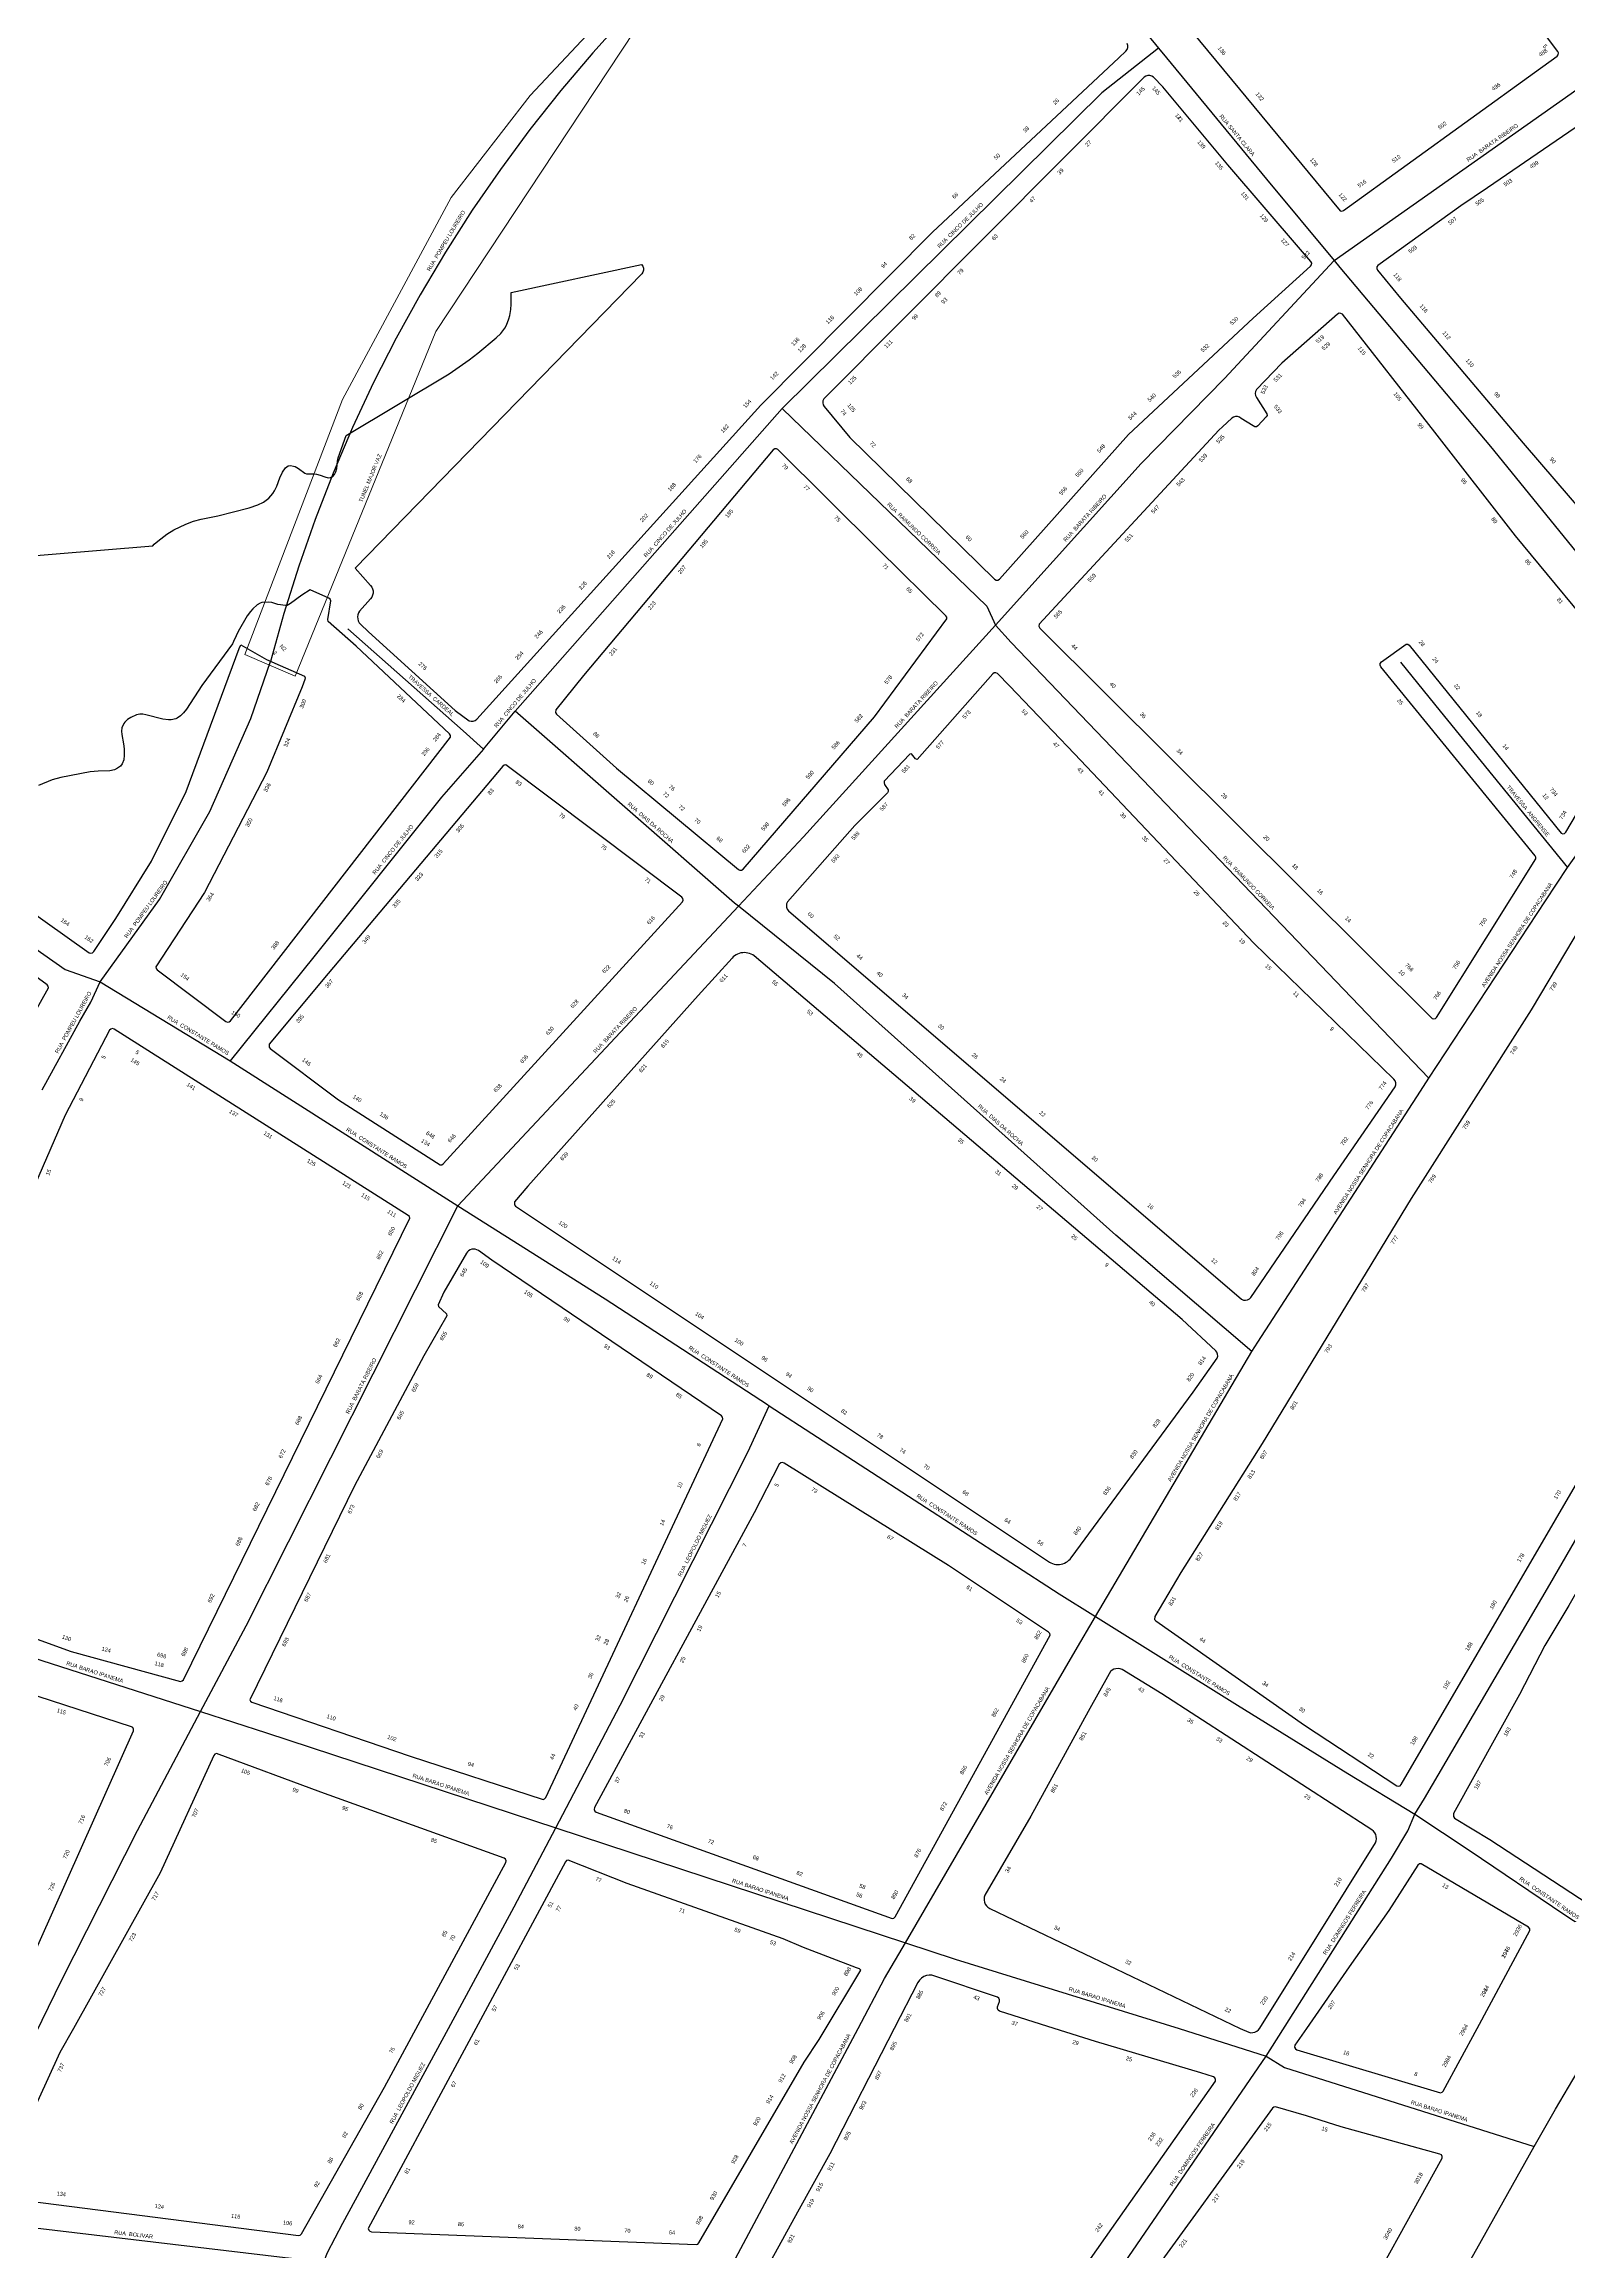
# Model space of a CAD drawing. Header units: millimetres. Extents: x 617751 to 636088, y 68402 to 77988.
# Drawn here: x 628957 to 629417, y 70839 to 71504 of the extents above; entities that cross this region are included whole.
import ezdxf

# ---------------------------------------------------------------- set-up
doc = ezdxf.new("R2010")
doc.units = ezdxf.units.MM
doc.header["$LTSCALE"] = 3
doc.header["$MEASUREMENT"] = 0
for name, color, linetype in [('ALINHAMENTO PREDIAL', 120, 'Continuous'), ('NOME LOGRADOURO', 252, 'Continuous'), ('NUMERAÇÃO', 7, 'Continuous'), ('OBRA DE ARTE', 190, 'Continuous')]:
    doc.layers.add(name, color=color, linetype=linetype)
doc.styles.get("Standard").update_dxf_attribs({"font": 'arial.ttf'})

msp = doc.modelspace()

# ---------------------------------------------------------------- linework, layer by layer
at = {"layer": 'ALINHAMENTO PREDIAL'}
for points in [[(629246.49, 71576.39), (629347.63, 71454.13), (629348.14, 71454.03), (629348.66, 71454.22), (629406.19, 71495.82), (629412.99, 71500.76), (629413.31, 71501.16), (629413.39, 71501.67), (629413.2, 71502.17), (629408.3, 71508.66)], [(629492.35, 71530.21), (629433.38, 71489.4), (629392.04, 71461.09), (629383.99, 71455.6), (629359, 71437.66), (629358.7, 71437.24), (629358.65, 71436.73), (629358.86, 71436.25)], [(629358.86, 71436.25), (629365.85, 71427.82), (629402.77, 71384.16), (629455.1, 71323.25), (629455.53, 71322.95), (629456.05, 71322.91), (629456.57, 71323.18), (629531.79, 71390.73), (629562.53, 71420.6), (629575.78, 71433.03), (629575.83, 71433.55), (629575.62, 71434.02), (629553.96, 71460.53), (629514.79, 71515.21)], [(628930.43, 71348.33), (628989.98, 71353.19), (628990.39, 71353.73), (628991.42, 71354.66), (628994.14, 71356.72), (628996.23, 71358.05), (628999.87, 71359.78), (629002.23, 71360.64), (629004.52, 71361.29), (629009.5, 71362.29), (629018.98, 71364.65), (629021.6, 71365.54), (629023.32, 71366.41), (629024.86, 71367.56), (629026.09, 71368.99), (629026.58, 71369.74), (629027.3, 71371.14), (629028.17, 71373.73), (629028.98, 71375.37), (629029.88, 71376.69), (629030.73, 71377.31), (629031.46, 71377.4), (629032.36, 71377.25), (629032.85, 71377.07), (629033.88, 71376.49), (629035.7, 71375.12), (629036.25, 71374.86), (629038.31, 71374.87), (629039.23, 71374.78), (629040.36, 71374.49), (629041.73, 71373.96), (629042.8, 71373.73), (629043.52, 71373.79), (629044.18, 71374.08), (629044.72, 71374.66), (629045.11, 71375.52), (629045.37, 71376.55), (629045.59, 71378.73), (629045.77, 71379.69), (629048.23, 71386.42), (629079.2, 71405.02), (629085.28, 71409.27), (629087.86, 71411.3), (629093.35, 71415.89), (629094.77, 71417.22), (629096.01, 71418.78), (629096.5, 71419.67), (629097.22, 71421.58), (629097.47, 71422.55), (629097.77, 71424.4), (629097.88, 71425.97), (629097.87, 71429.55), (629137.21, 71437.97), (629137.58, 71437.48), (629137.77, 71436.89), (629137.78, 71436.26), (629137.59, 71435.66), (629137.23, 71435.15), (629050.9, 71346.44), (629055.54, 71341.3), (629055.91, 71340.8), (629056.17, 71340.23), (629056.3, 71339.61), (629056.3, 71338.99), (629056.17, 71338.37), (629055.92, 71337.8), (629055.55, 71337.29), (629052.25, 71333.58), (629051.92, 71333.04), (629051.71, 71332.45), (629051.62, 71331.83), (629051.67, 71331.21), (629051.85, 71330.6), (629052.15, 71330.05), (629052.55, 71329.58), (629054.9, 71327.34), (629081.03, 71303.63), (629085.26, 71300.55), (629085.87, 71300.39), (629086.49, 71300.42), (629087.08, 71300.63), (629087.58, 71301.03), (629173.13, 71395.59), (629224.78, 71447.7), (629280.98, 71500.21), (629283.06, 71502.21), (629283.43, 71502.71), (629283.64, 71503.3), (629283.65, 71503.92), (629283.47, 71504.52)], [(628930.43, 71348.33), (628989.98, 71353.19), (628990.39, 71353.73), (628991.42, 71354.66), (628994.14, 71356.72), (628996.23, 71358.05), (628999.87, 71359.78), (629002.23, 71360.64), (629004.52, 71361.29), (629009.5, 71362.29), (629018.98, 71364.65), (629021.6, 71365.54), (629023.32, 71366.41), (629024.86, 71367.56), (629026.09, 71368.99), (629026.58, 71369.74), (629027.3, 71371.14), (629028.17, 71373.73), (629028.98, 71375.37), (629029.88, 71376.69), (629030.73, 71377.31), (629031.46, 71377.4), (629032.36, 71377.25), (629032.85, 71377.07), (629033.88, 71376.49), (629035.7, 71375.12), (629036.25, 71374.86), (629038.31, 71374.87), (629039.23, 71374.78), (629040.36, 71374.49), (629041.73, 71373.96), (629042.8, 71373.73), (629043.52, 71373.79), (629044.18, 71374.08), (629044.72, 71374.66), (629045.11, 71375.52), (629045.37, 71376.55), (629045.59, 71378.73), (629045.77, 71379.69), (629048.23, 71386.42), (629079.2, 71405.02), (629085.28, 71409.27), (629087.86, 71411.3), (629093.35, 71415.89), (629094.77, 71417.22), (629096.01, 71418.78), (629096.5, 71419.67), (629097.22, 71421.58), (629097.47, 71422.55), (629097.77, 71424.4), (629097.88, 71425.97), (629097.87, 71429.55), (629137.21, 71437.97), (629137.58, 71437.48), (629137.77, 71436.89), (629137.78, 71436.26), (629137.59, 71435.66), (629137.23, 71435.15), (629050.9, 71346.44), (629055.54, 71341.3), (629055.91, 71340.8), (629056.17, 71340.23), (629056.3, 71339.61), (629056.3, 71338.99), (629056.17, 71338.37), (629055.92, 71337.8), (629055.55, 71337.29), (629052.25, 71333.58), (629051.92, 71333.04), (629051.71, 71332.45), (629051.62, 71331.83), (629051.67, 71331.21), (629051.85, 71330.6), (629052.15, 71330.05), (629052.55, 71329.58), (629054.9, 71327.34), (629081.03, 71303.63), (629085.26, 71300.55), (629085.87, 71300.39), (629086.49, 71300.42), (629087.08, 71300.63), (629087.58, 71301.03), (629173.13, 71395.59), (629224.78, 71447.7), (629280.98, 71500.21), (629283.06, 71502.21), (629283.43, 71502.71), (629283.64, 71503.3), (629283.65, 71503.92), (629283.47, 71504.52)], [(628930.43, 71348.33), (628989.98, 71353.19), (628990.39, 71353.73), (628991.42, 71354.66), (628994.14, 71356.72), (628996.23, 71358.05), (628999.87, 71359.78), (629002.23, 71360.64), (629004.52, 71361.29), (629009.5, 71362.29), (629018.98, 71364.65), (629021.6, 71365.54), (629023.32, 71366.41), (629024.86, 71367.56), (629026.09, 71368.99), (629026.58, 71369.74), (629027.3, 71371.14), (629028.17, 71373.73), (629028.98, 71375.37), (629029.88, 71376.69), (629030.73, 71377.31), (629031.46, 71377.4), (629032.36, 71377.25), (629032.85, 71377.07), (629033.88, 71376.49), (629035.7, 71375.12), (629036.25, 71374.86), (629038.31, 71374.87), (629039.23, 71374.78), (629040.36, 71374.49), (629041.73, 71373.96), (629042.8, 71373.73), (629043.52, 71373.79), (629044.18, 71374.08), (629044.72, 71374.66), (629045.11, 71375.52), (629045.37, 71376.55), (629045.59, 71378.73), (629045.77, 71379.69), (629048.23, 71386.42), (629079.2, 71405.02), (629085.28, 71409.27), (629087.86, 71411.3), (629093.35, 71415.89), (629094.77, 71417.22), (629096.01, 71418.78), (629096.5, 71419.67), (629097.22, 71421.58), (629097.47, 71422.55), (629097.77, 71424.4), (629097.88, 71425.97), (629097.87, 71429.55), (629137.21, 71437.97), (629137.58, 71437.48), (629137.77, 71436.89), (629137.78, 71436.26), (629137.59, 71435.66), (629137.23, 71435.15), (629050.9, 71346.44), (629055.54, 71341.3), (629055.91, 71340.8), (629056.17, 71340.23), (629056.3, 71339.61), (629056.3, 71338.99), (629056.17, 71338.37), (629055.92, 71337.8), (629055.55, 71337.29), (629052.25, 71333.58), (629051.92, 71333.04), (629051.71, 71332.45), (629051.62, 71331.83), (629051.67, 71331.21), (629051.85, 71330.6), (629052.15, 71330.05), (629052.55, 71329.58), (629054.9, 71327.34), (629081.03, 71303.63), (629085.26, 71300.55), (629085.87, 71300.39), (629086.49, 71300.42), (629087.08, 71300.63), (629087.58, 71301.03), (629173.13, 71395.59), (629224.78, 71447.7), (629280.98, 71500.21), (629283.06, 71502.21), (629283.43, 71502.71), (629283.64, 71503.3), (629283.65, 71503.92), (629283.47, 71504.52)], [(629192.21, 71395.17), (629199.9, 71385.85), (629243.54, 71343.17), (629244, 71342.92), (629244.51, 71342.92), (629244.98, 71343.21), (629283.83, 71386.73), (629321.46, 71421.84), (629338.75, 71437.46), (629339.03, 71437.89), (629339.06, 71438.41), (629338.83, 71438.86), (629335.68, 71442.44), (629313.76, 71468.03), (629294.17, 71491.43), (629291.44, 71494.35), (629290.94, 71494.72), (629290.34, 71494.91), (629289.72, 71494.91), (629289.12, 71494.72), (629288.61, 71494.35), (629192.06, 71397.52), (629191.81, 71396.94), (629191.75, 71396.32), (629191.89, 71395.71), (629192.21, 71395.17)], [(629429.87, 71320.67), (629400.49, 71356.2), (629376.11, 71387.43), (629348.29, 71422.96), (629347.85, 71423.24), (629347.34, 71423.26), (629346.88, 71423.01), (629330.05, 71408.27), (629322.4, 71400.28), (629322.12, 71399.71), (629322.04, 71399.09), (629322.15, 71398.48), (629322.44, 71397.93), (629325.59, 71393.02), (629325.6, 71392.51), (629325.36, 71392.05), (629322.86, 71389.37), (629322.42, 71389.11), (629321.9, 71389.1), (629321.45, 71389.35), (629317.82, 71391.56), (629317.32, 71391.94), (629316.73, 71392.14), (629316.1, 71392.15), (629315.5, 71391.97), (629315.04, 71391.66), (629312.18, 71389.09), (629311.11, 71388.05), (629256.92, 71329.59), (629256.85, 71328.97)], [(629111.27, 71302.97), (629111.55, 71302.54), (629129.66, 71286.26), (629166.36, 71255.69), (629166.81, 71255.47), (629167.32, 71255.51), (629167.75, 71255.8), (629207.39, 71301.73), (629229.11, 71331.19), (629229.1, 71331.7), (629228.84, 71332.15), (629208.46, 71352.22), (629178.28, 71382.21), (629177.81, 71382.43), (629177.3, 71382.39), (629176.87, 71382.09), (629119.67, 71314.16), (629111.36, 71303.78), (629111.27, 71302.97)], [(629016.43, 71323.38), (629024.2, 71318.93), (629035.64, 71313.91), (629035.85, 71313.43), (629035.79, 71312.92), (629034.96, 71310.79), (629024.34, 71285.01), (629005.51, 71248.76), (628990.9, 71226.4), (628990.97, 71225.88), (628991.29, 71225.48), (629011.99, 71209.96), (629012.46, 71209.77), (629012.97, 71209.83), (629013.38, 71210.15), (629079.61, 71295.6), (629079.59, 71296.11), (629079.32, 71296.55), (629051.2, 71322.98), (629042.76, 71330.45), (629042.68, 71331.03), (629043.53, 71336.64), (629043.37, 71337.13), (629042.93, 71337.5), (629037.37, 71339.94), (629034.85, 71338.37), (629031.41, 71335.88), (629030.93, 71335.5), (629030.44, 71335.29), (629029.9, 71335.21), (629027.62, 71335.52), (629025.81, 71336.1), (629024.67, 71336.22), (629022.82, 71336.15), (629022.24, 71335.98), (629021.35, 71335.45), (629020.04, 71334.27), (629019.37, 71333.47), (629018.41, 71332.08), (629015.7, 71327.42), (629015.02, 71326.12), (629014.3, 71324.4), (629013.92, 71323.71), (629004.67, 71311.19), (629000.11, 71304.06), (628999.2, 71302.89), (628998.27, 71301.97), (628997.31, 71301.35), (628996.84, 71301.14), (628995.52, 71300.8), (628994.67, 71300.78), (628993.01, 71301.05), (628987.85, 71302.34), (628986.9, 71302.47), (628985.99, 71302.47), (628985.03, 71302.27), (628983.36, 71301.55), (628982.32, 71300.88), (628981.5, 71300.12), (628981.18, 71299.72), (628980.61, 71298.39), (628980.52, 71297.41), (628980.59, 71296.36), (628981.08, 71293.58), (628981.27, 71292.03), (628981.36, 71290.13), (628981.23, 71288.8), (628980.76, 71287.57), (628980.17, 71286.85), (628979.33, 71286.23), (628978.36, 71285.76), (628976.96, 71285.42), (628973.5, 71285.34), (628971.04, 71285.11), (628962.24, 71283.47), (628959.59, 71282.75), (628955.51, 71280.98)], [(628936.82, 71254.75), (628970.76, 71230.65), (628971.26, 71230.5), (628971.76, 71230.63), (628972.14, 71230.99), (628978.77, 71240.99), (628989.57, 71258.26), (628999.96, 71279.19), (629015.99, 71322.24), (629016.43, 71323.38)], [(629256.85, 71328.97), (629257.12, 71328.46), (629375.31, 71210.85), (629375.81, 71210.69), (629376.31, 71210.8), (629376.7, 71211.16), (629406.57, 71258.9), (629406.62, 71259.42), (629406.41, 71259.88), (629359.86, 71316.8), (629359.64, 71317.27), (629359.7, 71317.78), (629360.04, 71318.23), (629367.47, 71323.59), (629367.99, 71323.57), (629368.46, 71323.25), (629414.18, 71266.67), (629414.67, 71266.51), (629415.18, 71266.61), (629415.58, 71267), (629431.97, 71294.53)], [(629180.83, 71244.35), (629181.07, 71243.78), (629181.47, 71243.3), (629317.96, 71126.3), (629318.52, 71126.03), (629319.15, 71125.95), (629319.76, 71126.07), (629320.31, 71126.37), (629320.74, 71126.82), (629345.73, 71163.43), (629364.23, 71190.22), (629364.41, 71190.82), (629364.4, 71191.45), (629364.2, 71192.04), (629363.83, 71192.54), (629321.62, 71233.55), (629267.61, 71290.55), (629247.98, 71311.01), (629244.41, 71314.77), (629243.94, 71315), (629243.43, 71314.96), (629243, 71314.68), (629220.17, 71288.89), (629219.71, 71289.09), (629218.55, 71290.57), (629218.02, 71290.45), (629210.29, 71282.33), (629210.22, 71281.82), (629210.41, 71281.34), (629211.52, 71279.74), (629211.52, 71279.23), (629211.26, 71278.78), (629201.44, 71268.96), (629181.13, 71245.95), (629180.86, 71245.39), (629180.83, 71244.35)], [(629024.97, 71202.21), (629025.29, 71201.81), (629045.9, 71186.35), (629076.5, 71166.74), (629077.01, 71166.76), (629077.45, 71167.04), (629149.54, 71245.96), (629149.73, 71246.44), (629149.66, 71246.95), (629149.34, 71247.36), (629096.33, 71287.23), (629095.81, 71287.18), (629095.39, 71286.88), (629042.82, 71224.41), (629025.04, 71203.12), (629024.97, 71202.21)], [(629291.74, 71029.79), (629292.07, 71029.4), (629336.91, 70997.98), (629364.67, 70979.73), (629365.17, 70979.6), (629365.67, 70979.73), (629366.04, 70980.09), (629505.45, 71219.26), (629505.5, 71219.78), (629505.28, 71220.25), (629451.15, 71285.33), (629450.66, 71285.5), (629450.15, 71285.4), (629449.76, 71285.06), (629433.44, 71260.82), (629405.15, 71213.49), (629369.03, 71156.62), (629324.16, 71082.85), (629299.63, 71043.91), (629291.77, 71030.7), (629291.74, 71029.79)], [(628948.36, 71201.89), (628958.55, 71220.07), (628958.47, 71220.58), (628958.15, 71220.98), (628900.04, 71263.25)], [(628948.36, 71201.89), (628958.55, 71220.07), (628958.47, 71220.58), (628958.15, 71220.98), (628900.04, 71263.25)], [(628948.36, 71201.89), (628958.55, 71220.07), (628958.47, 71220.58), (628958.15, 71220.98), (628900.04, 71263.25)], [(629098.92, 71154.69), (629099.25, 71154.3), (629260.06, 71047.06), (629260.52, 71046.82), (629261.01, 71046.63), (629261.51, 71046.49), (629262.03, 71046.41), (629262.55, 71046.38), (629263.07, 71046.4), (629263.59, 71046.48), (629264.1, 71046.61), (629264.59, 71046.8), (629265.06, 71047.03), (629265.5, 71047.31), (629265.91, 71047.64), (629266.28, 71048.01), (629266.61, 71048.41), (629303.39, 71098.28), (629310.61, 71108.5), (629310.76, 71109.11), (629310.73, 71109.74), (629310.5, 71110.32), (629310.14, 71110.76), (629300.01, 71120.18), (629171.09, 71229.71), (629170.66, 71230), (629170.19, 71230.23), (629169.7, 71230.42), (629169.2, 71230.56), (629168.68, 71230.64), (629168.16, 71230.67), (629167.64, 71230.65), (629167.12, 71230.57), (629166.61, 71230.43), (629166.12, 71230.25), (629165.66, 71230.01), (629165.22, 71229.73), (629164.81, 71229.4), (629164.44, 71229.03), (629154.25, 71217.79), (629102.96, 71160.31), (629098.94, 71155.6), (629098.92, 71154.69)], [(629381.74, 70970.41), (629382.12, 70969.96), (629392.68, 70963.5), (629430.45, 70938.84), (629430.97, 70938.89), (629431.43, 70939.24), (629576.87, 71142.55), (629576.95, 71143.06), (629576.73, 71143.58), (629553.99, 71171.03), (629519.33, 71211.56), (629518.83, 71211.71), (629518.33, 71211.58), (629517.93, 71211.19), (629508, 71193.34), (629416.54, 71034.04), (629409.34, 71022.01), (629401.69, 71007.2), (629381.81, 70971.32), (629381.74, 70970.41)], [(628898.77, 71044.85), (628898.99, 71044.38), (628899.42, 71044.08), (628965.33, 71020.18), (628998.31, 71011.12), (628998.81, 71011.28), (628999.15, 71011.67), (629067.39, 71150.66), (629067.28, 71151.16), (629066.92, 71151.54), (628978.29, 71207.63), (628977.8, 71207.78), (628977.29, 71207.66), (628976.92, 71207.31), (628963.54, 71181.76), (628950.02, 71150.47), (628949.48, 71150.51), (628948.29, 71151.3), (628947.83, 71151.02), (628911.63, 71073.7), (628898.77, 71044.85)], [(629019.13, 71005.65), (629019.36, 71005.19), (629019.79, 71004.9), (629067.44, 70988.66), (629107.51, 70975.59), (629107.99, 70975.77), (629108.33, 70976.16), (629161.7, 71090.26), (629161.6, 71090.77), (629161.26, 71091.16), (629092.06, 71138.03), (629088.03, 71140.92), (629087.57, 71141.18), (629087.07, 71141.33), (629086.55, 71141.39), (629086.03, 71141.33), (629085.54, 71141.16), (629085.09, 71140.9), (629084.7, 71140.55), (629084.41, 71140.14), (629077.6, 71128.41), (629075.87, 71124.58), (629076.02, 71124.1), (629078.45, 71121.84), (629078.47, 71121.31), (629071.61, 71109.25), (629050.75, 71070.07), (629019.13, 71005.65)], [(629122.87, 70972.57), (629123.07, 70972.09), (629123.53, 70971.76), (629212.68, 70939.72), (629213.19, 70939.84), (629213.59, 70940.24), (629260.24, 71025.04), (629260.15, 71025.55), (629259.79, 71025.96), (629229.69, 71046.02), (629180.1, 71076.94), (629179.6, 71077.09), (629179.1, 71076.97), (629178.68, 71076.55), (629171.07, 71061.92), (629122.98, 70973.17), (629122.87, 70972.57)], [(628815.03, 70869.09), (628815.46, 70868.76), (628825.31, 70868.15), (628923.13, 70862.72), (628923.62, 70862.89), (628923.96, 70863.29), (628938.91, 70894.88), (628944.16, 70906.64), (628984.13, 70996.25), (628984.15, 70996.77), (628983.92, 70997.23), (628983.48, 70997.51), (628890.77, 71027.57), (628890.29, 71027.39), (628889.96, 71026.99), (628879.89, 71005.12), (628832.55, 70905.63), (628815.03, 70869.09)], [(629240.35, 70945.26), (629240.46, 70944.64), (629240.7, 70944.06), (629241.06, 70943.55), (629241.51, 70943.11), (629242.05, 70942.79), (629284.88, 70922.3), (629317.51, 70906.64), (629320.1, 70905.45), (629320.72, 70905.33), (629321.34, 70905.35), (629321.95, 70905.5), (629322.52, 70905.78), (629323.01, 70906.16), (629323.48, 70906.74), (629358.28, 70962.56), (629358.49, 70963.15), (629358.58, 70963.77), (629358.53, 70964.4), (629358.35, 70965), (629358.05, 70965.55), (629357.65, 70966.03), (629357.15, 70966.41), (629293.87, 71007.39), (629281.93, 71014.72), (629281.34, 71014.93), (629280.72, 71015.01), (629280.1, 71014.97), (629279.49, 71014.79), (629278.94, 71014.49), (629278.46, 71014.09), (629278.01, 71013.47), (629271.7, 71002.04), (629254.45, 70970.59), (629240.63, 70946.79), (629240.42, 70946.2), (629240.35, 70945.26)], [(628942.62, 70856.43), (628942.94, 70856.03), (628943.41, 70855.84), (629033.87, 70844.23), (629034.38, 70844.35), (629034.77, 70844.74), (629059.78, 70888.91), (629096.34, 70956.6), (629096.42, 70957.11), (629096.22, 70957.59), (629095.77, 70957.93), (629040.53, 70977.81), (629009.13, 70989.41), (629008.64, 70989.24), (629008.28, 70988.82), (628992.12, 70953.46), (628966.03, 70906.64), (628961.96, 70899.34), (628942.63, 70857.25), (628942.62, 70856.43)], [(629083.01, 70898.8), (629054.87, 70846.4), (629054.99, 70845.89), (629055.34, 70845.51), (629055.83, 70845.36), (629153.61, 70841.52), (629154.11, 70841.66), (629154.47, 70842.02), (629186.18, 70896.47), (629190.7, 70903.25), (629203.19, 70924.13), (629202.83, 70924.53), (629201.91, 70924.91), (629185.92, 70931.01), (629179.89, 70933.57), (629132.8, 70950.26), (629115.09, 70957.35), (629114.59, 70957.2), (629114.24, 70956.82), (629087.23, 70906.64), (629083.01, 70898.8)], [(629333.92, 70900.94), (629334.17, 70900.49), (629334.61, 70900.21), (629377.82, 70887.24), (629378.32, 70887.39), (629378.68, 70887.77), (629388.91, 70906.64), (629404.82, 70936.16), (629404.73, 70936.67), (629404.34, 70937.1), (629372.03, 70956.25), (629371.52, 70956.17), (629371.07, 70955.8), (629362.3, 70942.13), (629350.33, 70925.16), (629337.47, 70906.64), (629333.97, 70901.56), (629333.92, 70900.94)], [(629264.75, 70826.35), (629310.08, 70890.73), (629310.11, 70891.25), (629309.88, 70891.71), (629309.45, 70892), (629305.63, 70893.28), (629273.93, 70902.7), (629261.47, 70906.64), (629245.01, 70911.84), (629244.59, 70912.13), (629244.37, 70912.6), (629244.41, 70913.12), (629244.99, 70914.73), (629245.02, 70915.25), (629244.8, 70915.71), (629244.36, 70916), (629225.27, 70922.46), (629224.63, 70922.62), (629223.8, 70922.66), (629222.97, 70922.53), (629222.19, 70922.24), (629221.49, 70921.78), (629220.89, 70921.19), (629220.43, 70920.49), (629213.32, 70906.64), (629193.87, 70868.8), (629184.16, 70851.3), (629176.29, 70837.05)], [(629286.94, 70826.41), (629287.24, 70825.99), (629287.71, 70825.78), (629323.83, 70819.48), (629349.19, 70815.43), (629349.66, 70815.66), (629349.94, 70816.09), (629378.39, 70867.54), (629378.39, 70868.06), (629378.14, 70868.51), (629377.69, 70868.77), (629347.92, 70877.01), (629337.52, 70880.26), (629328.16, 70883.01), (629327.65, 70882.93), (629327.24, 70882.61), (629286.98, 70827.22), (629286.94, 70826.41)]]:
    msp.add_lwpolyline(points, dxfattribs=at)
at = {"layer": 'NOME LOGRADOURO'}
for points in [[(629228.84, 71580.37), (629230.05, 71578.88), (629240.98, 71566.45), (629292.93, 71503.1)], [(629132.56, 71512.84), (629122.52, 71501.76), (629112.85, 71490.36), (629103.56, 71478.63), (629094.67, 71466.61), (629086.19, 71454.3), (629078.11, 71441.71), (629070.47, 71428.86), (629063.25, 71415.76), (629056.47, 71402.43), (629050.14, 71388.88), (629044.27, 71375.13), (629038.85, 71361.19), (629033.91, 71347.08), (629029.43, 71332.81), (629025.43, 71318.4)], [(629292.93, 71503.1), (629275.84, 71489.66), (629179.51, 71394.54)], [(629292.93, 71503.1), (629295.3, 71500.21), (629325.47, 71463.63), (629345.81, 71439.13)], [(629345.81, 71439.13), (629427.81, 71496.91)], [(629243.8, 71329.3), (629287.69, 71378.03), (629312.84, 71403.6), (629345.81, 71439.13)], [(629345.81, 71439.13), (629347.51, 71437.02), (629392.93, 71383.16), (629453.45, 71308.63)], [(629099.12, 71303.4), (629179.51, 71394.54)], [(629179.51, 71394.54), (629241.15, 71335.09), (629243.8, 71329.3)], [(629166.35, 71244.66), (629185.95, 71265.59), (629243.8, 71329.3)], [(629243.8, 71329.3), (629248.48, 71324.06), (629374.34, 71192.82)], [(629089.52, 71291.96), (629083.41, 71297.45), (629048.71, 71328.21)], [(628974.08, 71221.91), (628991.95, 71246.7), (629007.14, 71273.21), (629019.47, 71301.17), (629025.43, 71318.4)], [(629365.84, 71318.21), (629377.74, 71303.43), (629416.09, 71256.28)], [(629089.52, 71291.96), (629099.12, 71303.4)], [(629166.35, 71244.66), (629165.22, 71245.57), (629099.12, 71303.4)], [(629416.09, 71256.28), (629453.45, 71308.63)], [(629089.52, 71291.96), (629076.92, 71277.51), (629038.45, 71229.38), (629013.21, 71198.09)], [(628904.15, 71267.34), (628935.03, 71245.53), (628963.55, 71225.62), (628974.08, 71221.91)], [(629374.34, 71192.82), (629409.54, 71246.27), (629416.09, 71256.28)], [(629081.79, 71154.39), (629166.35, 71244.66)], [(629320.98, 71110.52), (629280.04, 71145.6), (629195.31, 71221.38), (629166.35, 71244.66)], [(629370.1, 70971.12), (629373.04, 70975.88), (629410.75, 71040.37), (629460.59, 71126.5), (629513.67, 71220.01), (629516.83, 71230.07)], [(628956.64, 71189.38), (628967.99, 71210.05), (628971.3, 71215.72), (628974.08, 71221.91)], [(628974.08, 71221.91), (629013.21, 71198.09)], [(629013.21, 71198.09), (629081.79, 71154.39)], [(629320.98, 71110.52), (629322.81, 71113.37), (629371.79, 71188.95), (629374.34, 71192.82)], [(629004.32, 71002.05), (629018.06, 71027.93), (629081.79, 71154.39)], [(629081.79, 71154.39), (629126.23, 71126.44), (629175.08, 71094.58), (629175.67, 71094.2)], [(629273.93, 71030.75), (629320.98, 71110.52)], [(629111.32, 70967.02), (629130.78, 71003.98), (629169.2, 71080.25), (629175.67, 71094.2)], [(629175.67, 71094.2), (629263.01, 71037.58), (629273.93, 71030.75)], [(628884.29, 71041.03), (628922.63, 71028.3), (629004.32, 71002.05)], [(629216.66, 70932.4), (629267.76, 71020.29), (629273.93, 71030.75)], [(629273.93, 71030.75), (629316.66, 71003.97), (629349.9, 70983.45), (629370.1, 70971.12)], [(628926.53, 70849.74), (628931.33, 70857.42), (628962.41, 70921.02), (628985.32, 70966.26), (629004.32, 71002.05)], [(629004.32, 71002.05), (629024.19, 70995.67), (629111.32, 70967.02)], [(629325.38, 70898.27), (629363.07, 70957.92), (629368, 70966.15), (629370.1, 70971.12)], [(629370.1, 70971.12), (629386.84, 70960.16), (629414.98, 70941), (629438.62, 70925.59)], [(629041.42, 70836.29), (629042.58, 70839.13), (629047.21, 70847.91), (629079, 70906.64), (629098.82, 70943.27), (629111.32, 70967.02)], [(629111.32, 70967.02), (629216.66, 70932.4)], [(629162.12, 70830.19), (629164.68, 70835.79), (629202.42, 70906.64), (629210.41, 70921.65), (629216.66, 70932.4)], [(629216.66, 70932.4), (629231.67, 70927.47), (629299.18, 70906.64), (629325.38, 70898.27)], [(629406.1, 70871.04), (629412.46, 70882.28), (629426.83, 70906.64), (629428.44, 70909.36), (629438.62, 70925.59)], [(629270.63, 70818.44), (629325.38, 70898.27)], [(629325.38, 70898.27), (629330.88, 70894.81), (629406.1, 70871.04)], [(629366.51, 70800.89), (629388.78, 70840.24), (629406.1, 70871.04)], [(629041.42, 70836.29), (629029.78, 70837.56), (628926.53, 70849.74)]]:
    msp.add_lwpolyline(points, dxfattribs=at)
at = {"layer": 'OBRA DE ARTE', "lineweight": 20}
msp.add_lwpolyline([(629032.78, 71313.92), (629017.68, 71320.49), (629047.06, 71397.28), (629079.83, 71458.1), (629103.66, 71488.9), (629129.89, 71516.89), (629135.14, 71508.47), (629075.2, 71417.76), (629032.78, 71313.92)], dxfattribs=at)

# ---------------------------------------------------------------- texts
at = {"layer": 'NOME LOGRADOURO'}
for s, rotation, p in [('RUA SANTA CLARA', 309.51472, (629311.16, 71482.55)), ('RUA  BARATA RIBEIRO', 35.16615, (629386.23, 71468.84)), ('RUA  CINCO DE JULHO', 44.63451, (629226.97, 71442.81)), ('RUA  POMPEU LOUREIRO', 59.2402, (629073.43, 71435.8)), ('RUA  CINCO DE JULHO', 48.58665, (629138.56, 71349.63)), ('RUA  RAIMUNDO CORREIA', 316.03527, (629211.02, 71365.53)), ('RUA  BARATA RIBEIRO', 47.98885, (629265, 71354.33)), ('TRAVESSA  CARDEAL', 318.44832, (629066.73, 71313.58)), ('RUA  CINCO DE JULHO', 50.00435, (629093.55, 71298.32)), ('RUA  BARATA RIBEIRO', 47.7618, (629214.14, 71298.11)), ('TRAVESSA  ANGRENSE', 309.1236, (629397.69, 71280.48)), ('RUA  DIAS DA ROCHA', 318.81874, (629132.83, 71275.23)), ('RUA  CINCO DE JULHO', 51.36488, (629056.91, 71254.07)), ('RUA  RAIMUNDO CORREIA', 313.8009, (629312.13, 71259.13)), ('RUA  POMPEU LOUREIRO', 54.21385, (628982.21, 71234.89)), ('AVENIDA NOSSA SENHORA DE COPACABANA', 56.63271, (629391.11, 71220.09)), ('RUA  POMPEU LOUREIRO', 61.23, (628961.44, 71200.19)), ('RUA  CONSTANTE RAMOS', 328.66946, (628994.17, 71210.85)), ('RUA  BARATA RIBEIRO', 46.87064, (629123.34, 71200.21)), ('RUA  DIAS DA ROCHA', 318.19149, (629238.35, 71184.23)), ('AVENIDA NOSSA SENHORA DE COPACABANA', 57.05454, (629346.46, 71151.7)), ('RUA  CONSTANTE RAMOS', 327.49422, (629048.04, 71177.08)), ('RUA  CONSTANTE RAMOS', 326.88758, (629151.2, 71111.34)), ('RUA  BARATA RIBEIRO', 63.254, (629049.04, 71091.61)), ('AVENIDA NOSSA SENHORA DE COPACABANA', 59.46703, (629296.6, 71071.14)), ('RUA  CONSTANTE RAMOS', 327.04582, (629219.89, 71066.72)), ('RUA  LEOPOLDO MIGUEZ', 63.26392, (629149.1, 71042.56)), ('RUA BARAO IPANEMA', 342.18587, (628963.78, 71016.12)), ('RUA  CONSTANTE RAMOS', 327.92355, (629295.83, 71018.2)), ('AVENIDA NOSSA SENHORA DE COPACABANA', 59.82591, (629241.35, 70976.84)), ('RUA BARAO IPANEMA', 341.79816, (629068.07, 70982.29)), ('RUA BARAO IPANEMA', 341.80689, (629164.31, 70950.66)), ('RUA  CONSTANTE RAMOS', 325.75356, (629401.47, 70951.41)), ('RUA  DOMINGOS FERREIRA', 57.71091, (629343.38, 70928.63)), ('RUA BARAO IPANEMA', 342.85256, (629265.72, 70918.01)), ('AVENIDA NOSSA SENHORA DE COPACABANA', 61.95691, (629182.67, 70871.68)), ('RUA  LEOPOLDO MIGUEZ', 61.57375, (629062.23, 70877.75)), ('RUA BARAO IPANEMA', 342.4565, (629368.79, 70883.88)), ('RUA  DOMINGOS FERREIRA', 55.5581, (629297.18, 70858.92)), ('RUA  BOLIVAR', 353.26864, (628978.28, 70844.64))]:
    msp.add_text(s, height=1.2, rotation=rotation, dxfattribs=at).set_placement(p)
at = {"layer": 'NUMERAÇÃO'}
for s, rotation, p in [('136', 309.54174, (629310.66, 71503.05)), ('488', 36.01556, (629407.98, 71500.51)), ('5', 307.0263, (629408.59, 71503.71)), ('145', 45.08528, (629286.94, 71488.78)), ('145', 313.01563, (629290.82, 71490.98)), ('132', 309.54174, (629322.06, 71489.25)), ('496', 35.88893, (629393.79, 71490.24)), ('26', 43.07777, (629261.73, 71485.98)), ('17', 309.91001, (629297.76, 71482.86)), ('141', 309.91001, (629297.76, 71482.86)), ('38', 43.07777, (629252.75, 71477.59)), ('502', 35.88893, (629377.62, 71478.55)), ('50', 43.07777, (629243.99, 71469.41)), ('27', 45.08528, (629271.54, 71473.34)), ('139', 309.91001, (629304.5, 71474.8)), ('135', 309.91001, (629309.82, 71468.45)), ('128', 309.54174, (629338.4, 71469.47)), ('512', 35.88893, (629363.76, 71468.53)), ('499', 34.42113, (629405.24, 71466.79)), ('39', 45.08528, (629263.14, 71464.92)), ('516', 35.88893, (629353.41, 71461.05)), ('503', 34.42113, (629397.36, 71461.39)), ('66', 43.07777, (629231.39, 71457.64)), ('47', 45.08528, (629254.7, 71456.46)), ('131', 310.55777, (629317.61, 71459.31)), ('122', 309.54174, (629347.08, 71458.98)), ('505', 34.31092, (629388.86, 71455.59)), ('129', 310.55777, (629323.33, 71452.62)), ('507', 35.68595, (629380.68, 71449.83)), ('82', 45.27726, (629218.45, 71445.22)), ('63', 45.08528, (629243.36, 71445.1)), ('127', 310.55777, (629329.65, 71445.26)), ('509', 35.68595, (629368.67, 71441.21)), ('94', 45.27726, (629210.02, 71436.72)), ('79', 45.08528, (629233.01, 71434.73)), ('522', 48.84533, (629336.79, 71439.38)), ('108', 45.27726, (629201.84, 71428.47)), ('89', 45.08528, (629226.21, 71427.92)), ('118', 309.63925, (629363.58, 71434.87)), ('116', 45.27726, (629193.37, 71419.91)), ('99', 45.08528, (629219.32, 71421.01)), ('93', 45.08528, (629228.16, 71425.97)), ('116', 310.19346, (629371.48, 71425.42)), ('136', 45.27726, (629182.95, 71413.31)), ('530', 43.03764, (629315.05, 71419.62)), ('519', 41.2333, (629340.88, 71414.09)), ('112', 310.19346, (629378.34, 71417.31)), ('128', 45.27726, (629184.9, 71411.37)), ('111', 45.08528, (629210.94, 71412.61)), ('532', 43.03764, (629306.28, 71411.43)), ('529', 41.2333, (629342.69, 71412.03)), ('115', 308.02593, (629352.84, 71412.7)), ('110', 310.19346, (629385.35, 71409.02)), ('142', 45.27726, (629176.62, 71403.02)), ('125', 45.08528, (629200.09, 71401.74)), ('536', 43.03764, (629297.83, 71403.55)), ('531', 46.15421, (629328.31, 71402.49)), ('154', 47.89001, (629168.51, 71394.59)), ('125', 309.50075, (629199.07, 71395.5)), ('540', 43.03764, (629290.27, 71396.5)), ('533', 64.68081, (629324.7, 71398.78)), ('105', 308.02593, (629363.6, 71398.95)), ('98', 310.19346, (629393.85, 71398.97)), ('162', 47.89001, (629161.73, 71387.09)), ('74', 309.50075, (629196.95, 71393.75)), ('544', 43.03764, (629284.44, 71391.05)), ('533', 309.78913, (629327.53, 71395.1)), ('533', 309.78913, (629327.53, 71395.1)), ('99', 308.02593, (629370.82, 71389.72)), ('72', 315.61468, (629205.73, 71384)), ('548', 48.26942, (629275.14, 71381.12)), ('535', 47.15709, (629311.03, 71383.92)), ('176', 47.89001, (629153.52, 71378.01)), ('79', 315.15854, (629179.33, 71377.29)), ('550', 48.26942, (629268.6, 71373.79)), ('539', 47.15709, (629305.83, 71378.31)), ('90', 310.64207, (629410.61, 71379.25)), ('188', 47.89001, (629145.8, 71369.48)), ('77', 315.15854, (629185.77, 71370.89)), ('68', 315.61468, (629216.75, 71373.21)), ('556', 48.26942, (629263.71, 71368.31)), ('543', 47.15709, (629299.04, 71371)), ('95', 307.95132, (629383.85, 71373.05)), ('202', 47.89001, (629137.43, 71360.23)), ('185', 49.92649, (629163.13, 71361.49)), ('547', 47.15709, (629291.43, 71362.79)), ('75', 315.15854, (629195.08, 71361.64)), ('60', 315.61468, (629234.67, 71355.69)), ('560', 48.26942, (629252.03, 71355.23)), ('551', 47.15709, (629283.47, 71354.22)), ('89', 307.95132, (629393.05, 71361.26)), ('218', 47.89001, (629127.42, 71349.17)), ('195', 49.92649, (629155.46, 71352.39)), ('226', 47.89001, (629118.98, 71339.84)), ('207', 49.92649, (629148.91, 71344.61)), ('71', 315.41651, (629209.63, 71347.21)), ('559', 47.15709, (629272.28, 71342.16)), ('85', 309.56202, (629403.19, 71348.62)), ('223', 49.92649, (629139.81, 71333.8)), ('65', 315.41651, (629216.8, 71340.14)), ('81', 309.56202, (629412.81, 71336.99)), ('236', 47.89001, (629112.54, 71332.72)), ('565', 47.15709, (629262.1, 71331.2)), ('N2', 314.97718, (629028, 71322.86)), ('246', 47.89001, (629105.68, 71325.14)), ('572', 53.51472, (629220.68, 71324.3)), ('44', 315.11105, (629266.52, 71322.98)), ('28', 308.87723, (629371.2, 71324.23)), ('2', 314.97718, (629026.05, 71320.92)), ('276', 317.75846, (629069.82, 71317.53)), ('254', 47.89001, (629099.89, 71318.74)), ('231', 49.92649, (629128.15, 71319.95)), ('24', 308.87723, (629375.31, 71319.14)), ('266', 47.89001, (629093.47, 71311.65)), ('266', 47.89001, (629093.47, 71311.65)), ('578', 53.51472, (629211.15, 71311.43)), ('40', 315.11105, (629278.05, 71311.5)), ('22', 308.87723, (629381.84, 71311.05)), ('300', 67.64522, (629035.19, 71304.12)), ('284', 316.75259, (629063.38, 71307.76)), ('573', 48.74553, (629234.62, 71300.95)), ('53', 313.7905, (629251.54, 71303.33)), ('36', 315.11105, (629287.18, 71302.41)), ('25', 309.25106, (629364.67, 71306.57)), ('18', 308.87723, (629388.45, 71302.86)), ('284', 52.20094, (629075.11, 71294.13)), ('86', 318.02476, (629122.45, 71296.44)), ('582', 49.22061, (629202.13, 71299.82)), ('324', 67.64522, (629030.38, 71292.44)), ('296', 52.20094, (629071.73, 71289.78)), ('586', 49.22061, (629195.18, 71291.77)), ('577', 48.74553, (629226.6, 71291.82)), ('47', 313.7905, (629260.97, 71293.5)), ('34', 315.11105, (629298.23, 71291.42)), ('14', 308.87723, (629396.45, 71292.94)), ('80', 320.18655, (629138.9, 71282.14)), ('590', 49.22061, (629187.41, 71282.77)), ('581', 46.10565, (629216.24, 71284.63)), ('43', 313.43298, (629268.3, 71285.83)), ('336', 62.58217, (629024.27, 71278.9)), ('83', 49.94391, (629091.59, 71278.09)), ('83', 322.94083, (629099.08, 71281.85)), ('72', 320.18655, (629143.45, 71278.35)), ('76', 320.18655, (629145.21, 71280.46)), ('596', 49.22061, (629180.34, 71274.59)), ('41', 313.43298, (629274.66, 71279.11)), ('28', 315.11105, (629311.62, 71278.09)), ('12', 308.87723, (629408.47, 71278.05)), ('734', 308.87723, (629410.61, 71279.77)), ('350', 62.58217, (629018.79, 71268.35)), ('305', 49.94391, (629082.04, 71266.73)), ('79', 322.94083, (629112.15, 71271.98)), ('72', 320.18655, (629148.15, 71274.43)), ('70', 320.18655, (629152.92, 71270.46)), ('598', 49.22061, (629173.97, 71267.21)), ('587', 44.99333, (629209.6, 71273.23)), ('39', 313.43298, (629281.17, 71272.24)), ('734', 59.26261, (629414.53, 71270.61)), ('75', 322.94083, (629124.74, 71262.48)), ('68', 320.18655, (629159.58, 71264.91)), ('602', 49.22061, (629168.19, 71260.51)), ('589', 48.55197, (629201.15, 71264.47)), ('35', 313.43298, (629287.85, 71265.19)), ('20', 315.11105, (629324.36, 71265.41)), ('315', 49.94391, (629075.56, 71259.04)), ('593', 48.55197, (629195.09, 71257.61)), ('27', 313.43298, (629294.31, 71258.37)), ('18', 315.11105, (629332.99, 71256.83)), ('323', 49.94391, (629069.69, 71252.07)), ('71', 322.94083, (629137.96, 71252.5)), ('25', 313.43298, (629303.33, 71248.85)), ('16', 315.11105, (629340.54, 71249.3)), ('748', 57.97097, (629399.58, 71252.87)), ('364', 56.64725, (629006.96, 71245.96)), ('335', 49.94391, (629062.91, 71244.01)), ('60', 319.37223, (629187.06, 71242.13)), ('164', 324.60245, (628962.06, 71240.2)), ('616', 47.61223, (629139.48, 71239.02)), ('52', 319.37223, (629194.92, 71235.39)), ('23', 313.43298, (629312.09, 71239.61)), ('14', 315.11105, (629348.96, 71240.93)), ('750', 57.97097, (629390.47, 71238.32)), ('162', 324.60245, (628969.24, 71235.1)), ('388', 52.20094, (629026.45, 71231.47)), ('349', 49.94391, (629053.85, 71233.23)), ('44', 319.37223, (629201.77, 71229.52)), ('19', 313.43298, (629317.02, 71234.4)), ('154', 323.12026, (628998.17, 71223.76)), ('622', 47.61223, (629126.05, 71224.31)), ('611', 47.82927, (629161.39, 71221.56)), ('40', 319.37223, (629207.82, 71224.33)), ('15', 315.80489, (629324.92, 71226.51)), ('10', 315.11105, (629365.1, 71224.87)), ('766', 315.11105, (629367.04, 71226.81)), ('756', 57.97097, (629382.42, 71225.47)), ('367', 50.12938, (629042.62, 71219.87)), ('628', 47.61223, (629116.48, 71213.83)), ('55', 319.62417, (629176.31, 71221.68)), ('34', 319.37223, (629215.53, 71217.72)), ('11', 315.80489, (629333.29, 71218.38)), ('766', 57.97097, (629376.64, 71216.24)), ('739', 59.16963, (629411.65, 71218.99)), ('150', 330.9272, (629013.45, 71212.29)), ('395', 50.12938, (629033.77, 71209.29)), ('53', 319.62417, (629186.8, 71212.77)), ('630', 47.61223, (629109.05, 71205.7)), ('615', 48.28162, (629143.71, 71201.84)), ('30', 319.37223, (629226.3, 71208.49)), ('9', 315.80489, (629344.4, 71207.59)), ('5', 62.39154, (628975.43, 71198.52)), ('145', 327.65547, (628983.1, 71198.07)), ('5', 327.65547, (628984.57, 71200.4)), ('146', 323.10697, (629034.78, 71198.13)), ('636', 47.61223, (629101.29, 71197.21)), ('621', 48.28162, (629137.08, 71194.41)), ('45', 319.62417, (629201.79, 71200.03)), ('26', 319.37223, (629236.53, 71199.71)), ('749', 57.60824, (629399.72, 71199.81)), ('141', 327.65547, (629000.01, 71190.63)), ('638', 47.61223, (629093.31, 71188.47)), ('24', 319.37223, (629244.97, 71192.48)), ('774', 55.36771, (629360.15, 71189.11)), ('9', 62.39154, (628968.74, 71185.74)), ('137', 327.65547, (629012.8, 71182.53)), ('140', 327.23378, (629050.01, 71186.97)), ('625', 48.28162, (629127.57, 71183.75)), ('39', 319.62417, (629217.7, 71186.51)), ('22', 319.37223, (629256.84, 71182.3)), ('776', 55.36771, (629356.1, 71183.25)), ('131', 327.65547, (629023.14, 71175.99)), ('136', 327.23378, (629058.12, 71181.76)), ('646', 327.23378, (629072.12, 71176.02)), ('759', 57.60824, (629385.41, 71177.28)), ('134', 327.23378, (629070.63, 71173.71)), ('646', 47.61223, (629079.48, 71173.34)), ('639', 48.28162, (629113.42, 71167.9)), ('35', 319.62417, (629232.3, 71174.1)), ('782', 55.36771, (629348.6, 71172.4)), ('15', 66.84642, (628958.68, 71163.42)), ('125', 327.65547, (629036.23, 71167.7)), ('31', 319.62417, (629243.55, 71164.54)), ('31', 319.62417, (629243.55, 71164.54)), ('20', 319.37223, (629272.64, 71168.76)), ('788', 55.71081, (629341.05, 71161.44)), ('769', 57.60824, (629375.1, 71161.05)), ('121', 327.65547, (629046.88, 71160.97)), ('115', 327.65547, (629052.57, 71157.37)), ('29', 319.62417, (629248.61, 71160.25)), ('794', 55.71081, (629335.87, 71153.85)), ('111', 327.65547, (629060.46, 71152.37)), ('120', 326.28461, (629112.05, 71149.07)), ('27', 319.62417, (629256.03, 71153.94)), ('16', 319.37223, (629289.4, 71154.39)), ('650', 63.84889, (629061.77, 71145.24)), ('25', 319.62417, (629266.47, 71145.07)), ('796', 55.71081, (629329.09, 71143.92)), ('777', 58.72006, (629363.76, 71142.66)), ('652', 63.84889, (629058.25, 71138.09)), ('109', 324.33705, (629088.45, 71137.24)), ('114', 326.28461, (629128.18, 71138.31)), ('9', 319.62417, (629276.56, 71136.49)), ('12', 319.37223, (629308.65, 71137.89)), ('645', 59.89254, (629083.39, 71132.89)), ('110', 326.28461, (629139.43, 71130.81)), ('804', 55.71081, (629321.78, 71133.21)), ('787', 58.72006, (629354.99, 71128.24)), ('658', 63.84889, (629052.14, 71125.67)), ('105', 325.87243, (629101.65, 71128.21)), ('40', 319.62417, (629289.9, 71125.16)), ('655', 60.39842, (629077.3, 71113.68)), ('99', 325.87243, (629113.53, 71120.16)), ('104', 326.28461, (629153.2, 71121.62)), ('662', 63.84889, (629045.26, 71111.68)), ('93', 325.87243, (629125.69, 71111.93)), ('100', 326.28461, (629165.07, 71113.71)), ('793', 58.72006, (629343.83, 71109.88)), ('664', 63.84889, (629039.86, 71100.69)), ('89', 325.87243, (629138.52, 71103.24)), ('96', 326.28461, (629173.13, 71108.34)), ('94', 326.28461, (629180.46, 71103.45)), ('820', 54.61658, (629302.2, 71101.34)), ('814', 54.61658, (629305.7, 71106.27)), ('659', 61.99995, (629068.82, 71098.14)), ('85', 325.87243, (629147.35, 71097.26)), ('90', 326.28461, (629186.95, 71099.12)), ('668', 63.84889, (629033.75, 71088.26)), ('665', 61.99995, (629064.4, 71089.84)), ('82', 326.28461, (629197.1, 71092.35)), ('828', 53.61523, (629291.98, 71087.44)), ('801', 58.72006, (629333.47, 71092.86)), ('78', 326.28461, (629207.95, 71085.11)), ('672', 63.84889, (629028.8, 71078.2)), ('669', 61.99995, (629058.18, 71078.17)), ('6', 64.9328, (629154.77, 71081.77)), ('74', 326.28461, (629214.71, 71080.61)), ('70', 326.28461, (629221.97, 71075.76)), ('830', 53.61523, (629285.09, 71078.09)), ('807', 57.82069, (629324.32, 71077.94)), ('678', 63.84889, (629024.78, 71070.02)), ('10', 64.9328, (629148.86, 71069.15)), ('5', 62.54986, (629178.18, 71069.63)), ('836', 53.61523, (629276.99, 71067.11)), ('813', 57.82069, (629320.61, 71072.05)), ('682', 63.84889, (629020.97, 71062.26)), ('673', 63.72657, (629049.59, 71061.51)), ('73', 328.03972, (629188.14, 71068.69)), ('68', 326.28461, (629233.7, 71067.94)), ('817', 57.82069, (629316.4, 71065.37)), ('170', 59.78967, (629412.87, 71065.88)), ('14', 64.9328, (629143.59, 71057.9)), ('64', 326.28461, (629246.34, 71059.51)), ('840', 53.61523, (629268.1, 71055.06)), ('819', 57.82069, (629310.85, 71056.55)), ('686', 63.84889, (629015.82, 71051.79)), ('7', 61.57977, (629168.57, 71051.52)), ('67', 328.03972, (629211, 71054.43)), ('56', 326.28461, (629256.25, 71052.9)), ('827', 57.82069, (629304.96, 71047.2)), ('681', 63.72657, (629042.27, 71046.7)), ('16', 64.9328, (629138.09, 71046.16)), ('178', 59.78967, (629401.83, 71046.93)), ('692', 63.84889, (629007.41, 71034.7)), ('687', 63.72657, (629036.48, 71034.99)), ('32', 64.9328, (629130.31, 71036.03)), ('26', 64.9328, (629132.8, 71034.86)), ('15', 61.57977, (629160.29, 71036.25)), ('61', 326.30164, (629234.87, 71039.26)), ('53', 326.30164, (629249.92, 71029.23)), ('831', 59.25209, (629296.82, 71033.81)), ('180', 59.78967, (629393.54, 71032.72)), ('130', 340.05845, (628962.46, 71024.14)), ('693', 63.72657, (629029.81, 71021.5)), ('32', 64.9328, (629124.24, 71023.09)), ('28', 64.9328, (629126.73, 71021.92)), ('19', 61.57977, (629154.74, 71026.01)), ('852', 61.1629, (629256.43, 71023.63)), ('44', 324.96278, (629305.07, 71023.65)), ('124', 344.55561, (628974.41, 71020.52)), ('118', 344.55561, (628990.39, 71016.11)), ('698', 344.55561, (628991.12, 71018.76)), ('698', 63.84889, (628999.46, 71018.52)), ('25', 61.57977, (629149.63, 71016.57)), ('860', 61.1629, (629252.56, 71016.61)), ('188', 59.78967, (629386.21, 71020.15)), ('36', 64.9328, (629121.99, 71011.79)), ('34', 324.96278, (629324.02, 71010.37)), ('192', 59.78967, (629379.48, 71008.59)), ('116', 341.1704, (629026.2, 71005.62)), ('40', 64.9328, (629117.52, 71002.24)), ('29', 61.57977, (629143.37, 71005.02)), ('845', 61.12993, (629277.27, 71006.42)), ('43', 328.36001, (629286.6, 71008.63)), ('30', 324.96278, (629335.03, 71002.66)), ('115', 341.97969, (628960.91, 71001.95)), ('110', 341.1704, (629042.18, 71000.17)), ('862', 61.1629, (629243.52, 71000.22)), ('35', 327.05629, (629301.43, 70999.22)), ('183', 61.04146, (629397.77, 70994.45)), ('102', 341.1704, (629060.49, 70993.93)), ('33', 61.57977, (629137.34, 70993.89)), ('851', 61.28672, (629269.99, 70993.2)), ('33', 327.05629, (629310.13, 70993.58)), ('198', 59.78967, (629369.68, 70991.79)), ('706', 65.99442, (628976.3, 70985.44)), ('105', 339.5654, (629016.38, 70983.87)), ('94', 341.82054, (629084.71, 70985.88)), ('44', 64.9328, (629110.54, 70987.36)), ('866', 61.1629, (629234.01, 70982.97)), ('29', 327.05629, (629319.26, 70987.67)), ('22', 326.6667, (629355.81, 70988.84)), ('99', 339.5654, (629031.87, 70978.1)), ('37', 61.57977, (629130.02, 70980.38)), ('861', 61.28672, (629261.37, 70977.47)), ('23', 327.05629, (629336.66, 70976.4)), ('187', 61.04146, (629388.92, 70978.48)), ('716', 65.99442, (628968.54, 70968.04)), ('707', 65.47215, (629002.7, 70969.99)), ('95', 340.20241, (629046.83, 70972.62)), ('80', 340.19451, (629131.71, 70971.74)), ('872', 61.1629, (629227.99, 70972.05)), ('85', 340.20241, (629073.56, 70963)), ('76', 340.19451, (629144.62, 70967.09)), ('72', 340.19451, (629157.02, 70962.63)), ('720', 65.99442, (628963.85, 70957.52)), ('68', 340.19451, (629170.53, 70957.76)), ('876', 61.1629, (629220.21, 70957.94)), ('726', 65.99442, (628959.51, 70947.79)), ('77', 337.94241, (629123.12, 70951.21)), ('62', 340.19451, (629183.71, 70953.02)), ('34', 59.89434, (629247.65, 70953.39)), ('210', 58.07325, (629346.75, 70949.23)), ('13', 329.2084, (629378.23, 70949.44)), ('717', 60.90254, (628990.54, 70944.97)), ('51', 61.73938, (629109.86, 70942.88)), ('77', 61.73938, (629112.29, 70941.58)), ('56', 340.19451, (629201.72, 70946.54)), ('58', 340.19451, (629202.65, 70949.12)), ('890', 61.1629, (629213.29, 70945.38)), ('71', 340.47438, (629148.29, 70941.85)), ('59', 340.47438, (629165.02, 70935.92)), ('34', 334.42043, (629261.29, 70936.63)), ('2936', 61.57117, (629400.74, 70934.23)), ('723', 60.90254, (628983.64, 70932.58)), ('85', 61.6459, (629077.91, 70934.04)), ('70', 61.6459, (629080.33, 70932.73)), ('53', 340.47438, (629175.7, 70932.14)), ('2946', 61.57117, (629397.18, 70927.66)), ('197', 61.57117, (629397.18, 70927.66)), ('53', 61.73938, (629099.71, 70924.02)), ('898', 58.86835, (629198.98, 70922.26)), ('32', 334.42043, (629282.71, 70926.39)), ('214', 58.07325, (629332.76, 70926.8)), ('727', 60.90254, (628974.52, 70916.22)), ('900', 58.86835, (629195.41, 70916.34)), ('885', 62.85791, (629220.85, 70915.28)), ('2964', 61.57117, (629390.83, 70915.94)), ('201', 61.57117, (629390.83, 70915.94)), ('57', 61.73938, (629093.01, 70911.56)), ('906', 58.86835, (629190.98, 70909.02)), ('891', 62.85791, (629217.3, 70908.36)), ('43', 341.29486, (629237.04, 70915.57)), ('22', 334.3494, (629312.74, 70911.98)), ('220', 58.07325, (629324.48, 70913.53)), ('207', 55.2525, (629344.73, 70912.27)), ('37', 342.45046, (629248.54, 70907.84)), ('2964', 61.56776, (629384.48, 70904.22)), ('76', 61.6459, (629062.06, 70898.93)), ('61', 61.73926, (629087.54, 70901.41)), ('908', 59.81512, (629182.62, 70895.82)), ('895', 62.84004, (629212.93, 70899.86)), ('29', 342.44353, (629266.87, 70902.04)), ('25', 343.44172, (629282.98, 70897.14)), ('16', 343.21874, (629348.41, 70898.92)), ('2984', 61.56776, (629379.36, 70894.79)), ('737', 65.36597, (628962.24, 70893.34)), ('67', 61.69963, (629080.69, 70888.7)), ('912', 59.81512, (629179.32, 70890.14)), ('897', 62.84004, (629208.39, 70891.02)), ('8', 343.21874, (629369.86, 70892.45)), ('80', 60.51291, (629052.68, 70881.96)), ('914', 59.81512, (629175.61, 70883.77)), ('903', 62.84004, (629203.74, 70881.97)), ('226', 54.84671, (629303.29, 70885.78)), ('920', 59.81512, (629171.75, 70877.15)), ('215', 54.00411, (629325.44, 70875.45)), ('82', 60.51291, (629047.88, 70873.49)), ('905', 62.84004, (629199.01, 70872.76)), ('236', 54.84671, (629290.57, 70872.52)), ('232', 54.84671, (629292.82, 70870.93)), ('15', 342.63725, (629341.9, 70876.01)), ('86', 60.51291, (629043.51, 70865.76)), ('81', 61.69963, (629066.68, 70862.71)), ('928', 59.81512, (629165.07, 70865.69)), ('911', 61.00695, (629194.1, 70863.54)), ('219', 54.00411, (629317.35, 70864.33)), ('134', 352.68491, (628960.9, 70856.37)), ('92', 60.51291, (629039.43, 70858.56)), ('930', 59.81512, (629158.69, 70854.72)), ('915', 61.00695, (629190.65, 70857.32)), ('3018', 61.08035, (629370.84, 70859.55)), ('124', 352.68491, (628990.45, 70852.57)), ('116', 352.68491, (629013.47, 70849.62)), ('919', 61.00695, (629187.97, 70852.49)), ('217', 54.00411, (629309.87, 70854.03)), ('106', 352.68491, (629029.09, 70847.62)), ('92', 357.74898, (629066.95, 70847.67)), ('86', 357.74898, (629081.8, 70847.09)), ('84', 357.74898, (629099.85, 70846.38)), ('80', 357.74898, (629116.91, 70845.71)), ('70', 357.74898, (629131.97, 70845.12)), ('64', 357.74898, (629145.41, 70844.59)), ('938', 59.81512, (629154.4, 70847.35)), ('921', 61.0766, (629182.05, 70841.79)), ('242', 54.84671, (629274.64, 70845.14)), ('3040', 61.08035, (629361.6, 70842.84)), ('221', 54.00411, (629300, 70840.47))]:
    msp.add_text(s, height=1.2, rotation=rotation, dxfattribs=at).set_placement(p)
at = {"layer": 'OBRA DE ARTE'}
msp.add_text('TUNEL MAJOR VAZ', height=1.2, rotation=67.7762, dxfattribs=at).set_placement((629053.06, 71366.22))

doc.saveas('drawing.dxf')
